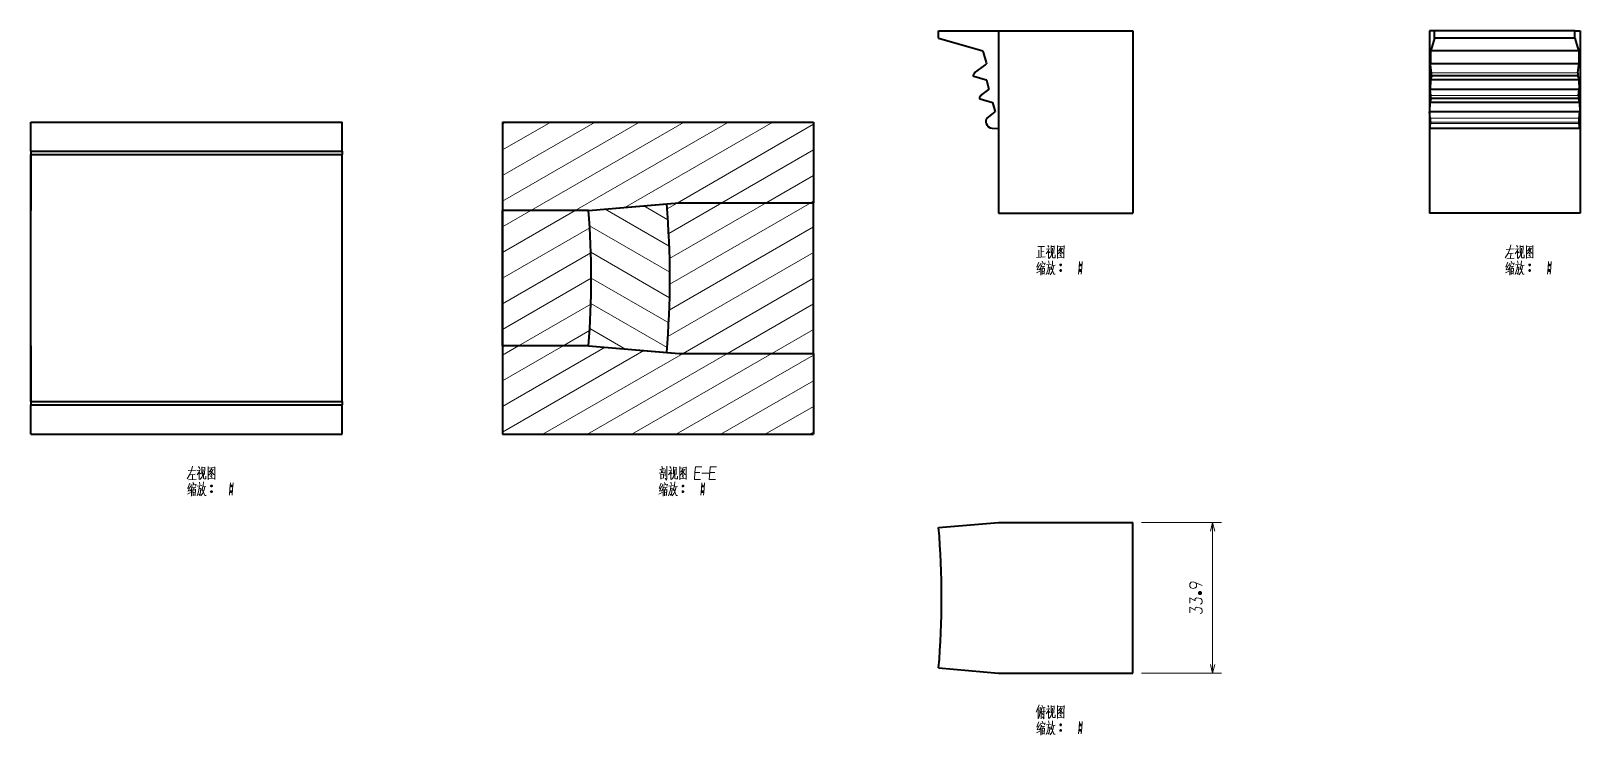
# Model space of a CAD drawing. Extents: x -214 to 8941, y -1198 to 2514.
# Drawn here: x 1963.6 to 2312.2, y 2132.7 to 2291.2 of the extents above; entities that cross this region are included whole.
import ezdxf

# ---------------------------------------------------------------- set-up
doc = ezdxf.new("R2010")
doc.units = 0

msp = doc.modelspace()

# ---------------------------------------------------------------- linework, layer by layer
at = {"color": 7, "lineweight": 35}
for p, q in [((2167.8479, 2291.1929), (2181.3114, 2291.1929)), ((2167.8479, 2290.6929), (2167.8479, 2291.1929)), ((2167.8479, 2289.5697), (2167.8479, 2290.6929)), ((2181.3114, 2291.1929), (2211.5293, 2291.1929)), ((2181.3114, 2291.1929), (2181.3114, 2269.2137)), ((2211.5293, 2291.1929), (2211.5293, 2250.1929)), ((2279.4118, 2291.1929), (2278.2694, 2291.1929)), ((2278.2694, 2291.1929), (2278.2694, 2269.2137)), ((2311.0305, 2291.1929), (2279.4118, 2291.1929)), ((2279.4118, 2290.6929), (2279.4118, 2291.1929)), ((2279.4118, 2289.5697), (2279.4118, 2290.6929)), ((2311.0305, 2291.1929), (2312.173, 2291.1929)), ((2311.0305, 2290.6929), (2311.0305, 2291.1929)), ((2311.0305, 2289.5697), (2311.0305, 2290.6929)), ((2312.173, 2291.1929), (2312.173, 2269.2137)), ((2167.8479, 2289.5697), (2177.5524, 2286.7769)), ((2167.8479, 2289.5697), (2177.5524, 2286.7769)), ((2177.5524, 2286.7769), (2177.8205, 2286.6998)), ((2177.5524, 2286.7769), (2177.8205, 2286.6998)), ((2177.8205, 2286.6998), (2177.8951, 2286.4299)), ((2177.8205, 2286.6998), (2177.8951, 2286.4299)), ((2278.5657, 2286.6998), (2278.5593, 2286.4299)), ((2278.5884, 2286.7769), (2278.5657, 2286.6998)), ((2311.8767, 2286.6998), (2278.5657, 2286.6998)), ((2279.4118, 2289.5697), (2278.5884, 2286.7769)), ((2311.0305, 2289.5697), (2279.4118, 2289.5697)), ((2311.0305, 2289.5697), (2311.854, 2286.7769)), ((2311.854, 2286.7769), (2311.8767, 2286.6998)), ((2311.8767, 2286.6998), (2311.883, 2286.4299)), ((2175.9442, 2281.7406), (2178.3546, 2283.5969)), ((2177.8951, 2286.4299), (2178.5315, 2284.1271)), ((2177.8951, 2286.4299), (2178.5315, 2284.1271)), ((2178.3546, 2283.5969), (2178.6232, 2283.8019)), ((2178.5315, 2284.1271), (2178.6232, 2283.8019)), ((2278.5054, 2284.1271), (2278.4975, 2283.8019)), ((2311.9448, 2283.8019), (2278.4975, 2283.8019)), ((2278.5202, 2283.5969), (2278.4975, 2283.8019)), ((2278.5593, 2286.4299), (2278.5054, 2284.1271)), ((2278.7248, 2281.7406), (2278.5202, 2283.5969)), ((2311.7175, 2281.7406), (2311.9221, 2283.5969)), ((2311.883, 2286.4299), (2311.937, 2284.1271)), ((2311.9221, 2283.5969), (2311.9448, 2283.8019)), ((2311.937, 2284.1271), (2311.9448, 2283.8019)), ((2175.7633, 2280.9801), (2178.3238, 2280.2432)), ((2175.7633, 2280.9801), (2178.3238, 2280.2432)), ((2178.3238, 2280.2432), (2178.592, 2280.166)), ((2178.3238, 2280.2432), (2178.592, 2280.166)), ((2178.592, 2280.166), (2179.1774, 2278.048)), ((2278.5001, 2280.166), (2278.4505, 2278.048)), ((2278.5229, 2280.2432), (2278.5001, 2280.166)), ((2311.9422, 2280.166), (2278.5001, 2280.166)), ((2278.7402, 2280.9801), (2278.5229, 2280.2432)), ((2311.7021, 2280.9801), (2311.9194, 2280.2432)), ((2311.9194, 2280.2432), (2311.9422, 2280.166)), ((2311.9422, 2280.166), (2311.9918, 2278.048)), ((2177.3529, 2276.643), (2179.1774, 2278.048)), ((2311.9918, 2278.048), (2278.4505, 2278.048)), ((2278.6053, 2276.643), (2278.4505, 2278.048)), ((2311.837, 2276.643), (2311.9918, 2278.048)), ((2177.1719, 2275.8823), (2180.0007, 2275.0682)), ((2177.1719, 2275.8823), (2180.0007, 2275.0682)), ((2178.766, 2271.5488), (2180.5859, 2272.9504)), ((2180.0007, 2275.0682), (2180.5859, 2272.9504)), ((2278.3806, 2275.0682), (2278.3309, 2272.9504)), ((2312.1114, 2272.9504), (2278.3309, 2272.9504)), ((2278.4855, 2271.5488), (2278.3309, 2272.9504)), ((2278.6207, 2275.8823), (2278.3806, 2275.0682)), ((2312.0618, 2275.0682), (2278.3806, 2275.0682)), ((2311.8216, 2275.8823), (2312.0618, 2275.0682)), ((2311.9569, 2271.5488), (2312.1114, 2272.9504)), ((2312.0618, 2275.0682), (2312.1114, 2272.9504)), ((1963.5995, 2264.0959), (1963.5995, 2270.6929)), ((1963.5995, 2270.6929), (2033.5995, 2270.6929)), ((2033.5995, 2264.0959), (2033.5995, 2270.6929)), ((2069.6886, 2270.6893), (2069.6886, 2270.6929)), ((2069.6886, 2270.6929), (2139.6886, 2270.6929)), ((2069.6886, 2270.6893), (2069.6886, 2250.7614)), ((2069.6886, 2270.6893), (2139.6886, 2270.6893)), ((2139.6886, 2270.6893), (2139.6886, 2270.6929)), ((2139.6886, 2270.6893), (2139.6886, 2252.4946)), ((2178.4689, 2270.6579), (2178.5444, 2270.3847)), ((2178.4689, 2270.6579), (2178.5444, 2270.3847)), ((2179.9065, 2269.2876), (2181.3114, 2269.2137)), ((2179.9065, 2269.2876), (2181.3114, 2269.2137)), ((2181.3114, 2269.2137), (2181.3114, 2250.1929)), ((2278.3887, 2269.2876), (2278.2694, 2269.2137)), ((2312.173, 2269.2137), (2278.2694, 2269.2137)), ((2278.2694, 2269.2137), (2278.2694, 2250.1929)), ((2278.5106, 2270.6579), (2278.5043, 2270.3847)), ((2311.9317, 2270.6579), (2311.9381, 2270.3847)), ((2312.0537, 2269.2876), (2312.173, 2269.2137)), ((2312.173, 2269.2137), (2312.173, 2250.1929)), ((1963.5995, 2264.0959), (1963.5995, 2261.5429)), ((1963.5995, 2264.0959), (2033.5995, 2264.0959)), ((1963.5995, 2235.5429), (1963.5995, 2263.3507)), ((1963.5995, 2263.3507), (2033.5995, 2263.3507)), ((2033.5995, 2264.0959), (2033.5995, 2263.3507)), ((2033.5995, 2235.5429), (2033.5995, 2263.3507)), ((2069.6886, 2263.3507), (2069.6886, 2260.5429)), ((1963.5995, 2261.5429), (1963.5995, 2255.5429)), ((2069.6886, 2260.5429), (2069.6886, 2257.5429)), ((1963.5995, 2255.5429), (1963.5995, 2250.7614)), ((2069.6886, 2257.5429), (2069.6886, 2213.5429)), ((2089.0441, 2250.7615), (2106.6571, 2252.2559)), ((2089.0445, 2250.7614), (2109.4715, 2252.4946)), ((2106.6571, 2252.2559), (2109.4707, 2252.4947)), ((2106.6571, 2252.2559), (2106.7037, 2252.2599)), ((2109.4707, 2252.4947), (2139.6886, 2252.4947)), ((2109.4715, 2252.4946), (2139.6886, 2252.4946)), ((2139.6886, 2218.5912), (2139.6886, 2252.4947)), ((1963.5995, 2220.3244), (1963.5995, 2250.7615)), ((2089.0441, 2250.7615), (2069.6886, 2250.7615)), ((2069.6886, 2220.3244), (2069.6886, 2250.7615)), ((2089.0445, 2250.7614), (2069.6886, 2250.7614)), ((2181.3114, 2250.1929), (2211.5293, 2250.1929)), ((2312.173, 2250.1929), (2278.2694, 2250.1929)), ((1963.5995, 2207.7351), (1963.5995, 2235.5429)), ((2033.5995, 2207.7351), (2033.5995, 2235.5429)), ((1963.5995, 2220.3244), (1963.5995, 2214.5429)), ((2089.0441, 2220.3244), (2069.6886, 2220.3244)), ((2069.6886, 2220.3244), (2069.6886, 2200.3964)), ((2089.0445, 2220.3244), (2069.6886, 2220.3244)), ((2089.0441, 2220.3244), (2106.6571, 2218.8299)), ((2089.0445, 2220.3244), (2109.4715, 2218.5911)), ((2106.6571, 2218.8299), (2109.4707, 2218.5912)), ((2109.4707, 2218.5912), (2139.6886, 2218.5912)), ((2109.4715, 2218.5911), (2139.6886, 2218.5911)), ((2139.6886, 2218.5911), (2139.6886, 2200.3964)), ((1963.5995, 2214.5429), (1963.5995, 2209.5429)), ((2069.6886, 2213.5429), (2069.6886, 2210.5429)), ((2069.6886, 2210.5429), (2069.6886, 2207.7351)), ((1963.5995, 2209.5429), (1963.5995, 2206.9899)), ((1963.5995, 2207.7351), (2033.5995, 2207.7351)), ((1963.5995, 2200.3929), (1963.5995, 2206.9899)), ((1963.5995, 2206.9899), (2033.5995, 2206.9899)), ((2033.5995, 2207.7351), (2033.5995, 2206.9899)), ((2033.5995, 2200.3929), (2033.5995, 2206.9899)), ((1963.5995, 2200.3929), (2033.5995, 2200.3929)), ((2069.6886, 2200.3964), (2139.6886, 2200.3964)), ((2069.6886, 2200.3929), (2069.6886, 2200.3964)), ((2069.6886, 2200.3929), (2139.6886, 2200.3929)), ((2139.6886, 2200.3929), (2139.6886, 2200.3964)), ((2167.8479, 2179.4038), (2181.3114, 2180.5462)), ((2181.3114, 2180.5462), (2211.5293, 2180.5462)), ((2211.5293, 2146.6427), (2211.5293, 2180.5462)), ((2167.8479, 2147.7851), (2181.3114, 2146.6427)), ((2181.3114, 2146.6427), (2211.5293, 2146.6427))]:
    msp.add_line(p, q, dxfattribs=at)
at = {"color": 7, "lineweight": 13}
for p, q in [((2311.7175, 2281.7406), (2278.7248, 2281.7406)), ((2311.7021, 2280.9801), (2278.7402, 2280.9801)), ((2311.6902, 2281.2069), (2278.7522, 2281.2069)), ((2311.837, 2276.643), (2278.6053, 2276.643)), ((2311.8216, 2275.8823), (2278.6207, 2275.8823)), ((2311.8097, 2276.109), (2278.6327, 2276.109)), ((2069.6886, 2252.8634), (2100.5639, 2270.6893)), ((2069.6886, 2258.637), (2090.5639, 2270.6893)), ((2069.6886, 2264.4104), (2080.5639, 2270.6893)), ((2069.6886, 2270.1839), (2070.5639, 2270.6893)), ((2076.0477, 2250.7614), (2110.5639, 2270.6893)), ((2086.0477, 2250.7614), (2120.5639, 2270.6893)), ((2097.2543, 2251.458), (2130.5639, 2270.6893)), ((2108.9772, 2252.4527), (2139.6886, 2270.1839)), ((2312.0537, 2269.2876), (2278.3887, 2269.2876)), ((2311.9569, 2271.5488), (2278.4855, 2271.5488)), ((2311.9381, 2270.3847), (2278.5043, 2270.3847)), ((2311.9317, 2270.6579), (2278.5106, 2270.6579)), ((2119.0498, 2252.4946), (2139.6886, 2264.4104)), ((2129.0498, 2252.4946), (2139.6886, 2258.637)), ((2106.9274, 2248.6842), (2101.4989, 2251.8183)), ((2106.7449, 2251.1638), (2108.9774, 2252.4528)), ((2107.1075, 2245.5997), (2119.0499, 2252.4947)), ((2107.3155, 2239.9464), (2129.0499, 2252.4947)), ((2107.3587, 2234.1978), (2139.0499, 2252.4947)), ((2139.0498, 2252.4946), (2139.6886, 2252.8634)), ((2069.6886, 2241.3164), (2086.0478, 2250.7615)), ((2069.6886, 2247.0899), (2076.0478, 2250.7615)), ((2107.232, 2242.7347), (2092.7803, 2251.0785)), ((2069.6886, 2235.5429), (2089.3293, 2246.8826)), ((2107.3587, 2236.8881), (2089.3024, 2247.3129)), ((2107.232, 2228.3512), (2139.6886, 2247.0899)), ((2107.3155, 2231.1395), (2089.5934, 2241.3714)), ((2069.6886, 2229.7694), (2089.5958, 2241.2629)), ((2106.9274, 2222.4017), (2139.6886, 2241.3164)), ((2069.6886, 2223.9959), (2089.6886, 2235.5429)), ((2107.1075, 2225.4861), (2089.6868, 2235.544)), ((2110.3273, 2218.5912), (2139.6886, 2235.5429)), ((2073.3293, 2220.3244), (2089.5921, 2229.7138)), ((2106.7449, 2219.922), (2089.5972, 2229.8222)), ((2120.3273, 2218.5912), (2139.6886, 2229.7694)), ((2097.2545, 2219.6277), (2089.3293, 2224.2034)), ((2130.3273, 2218.5912), (2139.6886, 2223.9959)), ((2083.3293, 2220.3244), (2089.3031, 2223.7733)), ((2069.6886, 2212.4489), (2083.3293, 2220.3244)), ((2069.6886, 2218.2224), (2073.3293, 2220.3244)), ((2069.6886, 2206.6754), (2092.7803, 2220.0074)), ((2069.6886, 2200.9019), (2101.4989, 2219.2676)), ((2078.8131, 2200.3964), (2110.3273, 2218.5911)), ((2088.8131, 2200.3964), (2120.3273, 2218.5911)), ((2098.8131, 2200.3964), (2130.3273, 2218.5911)), ((2108.8131, 2200.3964), (2139.6886, 2218.2224)), ((2118.8131, 2200.3964), (2139.6886, 2212.4489)), ((2128.8131, 2200.3964), (2139.6886, 2206.6754)), ((2138.8131, 2200.3964), (2139.6886, 2200.9019)), ((2213.5293, 2180.5462), (2231.5079, 2180.5462)), ((2229.5079, 2146.6427), (2229.5079, 2180.5462)), ((2213.5293, 2146.6427), (2231.5079, 2146.6427))]:
    msp.add_line(p, q, dxfattribs=at)
for points in [[(2190.1435, 2242.6329), (2191.6485, 2242.7029)], [(2190.4236, 2241.8279), (2190.4236, 2240.2529)], [(2190.9136, 2242.6329), (2190.9136, 2241.4779), (2190.9136, 2240.2879)], [(2190.9136, 2241.5129), (2191.5436, 2241.5829)], [(2192.7336, 2242.2479), (2192.5586, 2241.7579), (2192.0686, 2241.0229)], [(2192.1036, 2242.0379), (2192.6636, 2242.1079)], [(2192.3835, 2242.9129), (2192.6636, 2242.4929)], [(2192.5586, 2241.7579), (2192.5586, 2239.9729)], [(2192.5586, 2241.5829), (2192.8736, 2241.2679)], [(2193.1535, 2242.8779), (2193.1535, 2241.1979)], [(2193.8186, 2242.7029), (2193.1535, 2242.6329)], [(2193.4686, 2242.2829), (2193.3636, 2241.2329)], [(2193.5035, 2240.2529), (2193.5035, 2241.3379)], [(2193.7486, 2241.1279), (2193.8186, 2242.8079)], [(2194.5886, 2242.9129), (2194.5886, 2241.4429), (2194.5886, 2239.9379)], [(2194.5886, 2242.8779), (2194.5886, 2241.4779), (2194.5886, 2240.0779)], [(2196.0586, 2242.7379), (2194.5886, 2242.5979)], [(2194.6586, 2240.9879), (2195.1485, 2241.4079)], [(2195.3586, 2242.4579), (2194.7986, 2241.6529)], [(2195.1136, 2241.8979), (2195.8136, 2241.1629)], [(2195.1485, 2242.1079), (2195.6036, 2242.1779)], [(2195.1485, 2241.4079), (2195.3586, 2241.6879)], [(2195.3586, 2241.6879), (2195.7086, 2242.3179)], [(2196.0235, 2240.1129), (2196.0235, 2241.4779), (2196.0586, 2242.8779)], [(2295.5712, 2242.0029), (2297.3912, 2242.1429)], [(2296.3762, 2242.0729), (2295.9211, 2241.0229)], [(2296.5862, 2243.0179), (2296.3762, 2242.0729)], [(2298.2662, 2242.2479), (2298.0912, 2241.7579), (2297.6012, 2241.0229)], [(2297.6362, 2242.0379), (2298.1962, 2242.1079)], [(2297.9161, 2242.9129), (2298.1962, 2242.4929)], [(2298.0912, 2241.7579), (2298.0912, 2239.9729)], [(2298.0912, 2241.5829), (2298.4062, 2241.2679)], [(2298.6861, 2242.8779), (2298.6861, 2241.1979)], [(2299.3512, 2242.7029), (2298.6861, 2242.6329)], [(2299.0012, 2242.2829), (2298.8962, 2241.2329)], [(2299.0361, 2240.2529), (2299.0361, 2241.3379)], [(2299.2812, 2241.1279), (2299.3512, 2242.8079)], [(2300.1212, 2242.9129), (2300.1212, 2241.4429), (2300.1212, 2239.9379)], [(2300.1212, 2242.8779), (2300.1212, 2241.4779), (2300.1212, 2240.0779)], [(2301.5912, 2242.7379), (2300.1212, 2242.5979)], [(2300.1911, 2240.9879), (2300.6811, 2241.4079)], [(2300.8912, 2242.4579), (2300.3312, 2241.6529)], [(2300.6462, 2241.8979), (2301.3462, 2241.1629)], [(2300.6811, 2242.1079), (2301.1362, 2242.1779)], [(2300.6811, 2241.4079), (2300.8912, 2241.6879)], [(2300.8912, 2241.6879), (2301.2412, 2242.3179)], [(2301.5561, 2240.1129), (2301.5561, 2241.4779), (2301.5912, 2242.8779)], [(2189.8636, 2240.2179), (2191.8236, 2240.3229)], [(2190.3536, 2238.1529), (2189.9336, 2238.0129)], [(2190.4236, 2239.1679), (2189.9686, 2238.0829)], [(2190.4936, 2238.3979), (2190.0386, 2237.3829)], [(2190.8086, 2237.8729), (2190.4936, 2237.3829)], [(2190.7386, 2238.8529), (2190.6335, 2238.2929)], [(2190.7386, 2238.7129), (2191.7886, 2238.8529)], [(2190.9836, 2238.4329), (2190.8086, 2237.8729)], [(2190.8436, 2237.9429), (2190.8436, 2236.2279)], [(2191.0536, 2238.1529), (2191.7535, 2238.2579)], [(2191.1236, 2239.3429), (2191.2986, 2238.9579)], [(2191.3686, 2238.1879), (2191.2986, 2237.6279)], [(2191.8236, 2238.9579), (2191.6836, 2238.5029)], [(2192.5936, 2238.5729), (2192.4886, 2237.6629), (2192.3835, 2237.2429), (2192.0686, 2236.3679)], [(2192.1036, 2238.5029), (2193.1535, 2238.6429)], [(2192.9086, 2238.0829), (2192.8036, 2237.2429), (2192.6636, 2236.4029), (2192.4536, 2236.6829)], [(2192.5235, 2237.9079), (2192.9086, 2237.9779)], [(2192.5936, 2239.4129), (2192.6986, 2238.8529)], [(2192.6636, 2239.9729), (2192.9436, 2240.2529)], [(2192.9436, 2240.2529), (2193.1886, 2240.6029)], [(2193.2936, 2238.0829), (2193.1186, 2237.5229)], [(2193.3636, 2241.2329), (2193.1886, 2240.6029)], [(2193.4336, 2238.7129), (2193.2936, 2238.0829)], [(2193.3636, 2238.3279), (2194.0636, 2238.4679)], [(2193.5035, 2239.4479), (2193.4336, 2238.7129)], [(2193.6435, 2240.1479), (2193.5035, 2240.2529)], [(2193.7836, 2238.3979), (2193.5736, 2237.4529)], [(2194.0636, 2240.1479), (2193.6435, 2240.1479)], [(2194.0636, 2240.7779), (2194.0636, 2240.1479)], [(2194.5886, 2240.1829), (2195.9536, 2240.2879)], [(2195.1136, 2240.8129), (2195.4636, 2240.4279)], [(2195.1136, 2238.5379), (2195.4986, 2238.5379)], [(2195.1485, 2238.6429), (2195.4636, 2238.6429)], [(2195.1485, 2238.3979), (2195.4636, 2238.3979)], [(2195.2186, 2241.1979), (2195.4636, 2240.9179)], [(2195.8136, 2241.1629), (2195.9886, 2241.1979)], [(2196.0235, 2240.0079), (2196.0235, 2240.1129), (2195.9536, 2240.2879)], [(2199.5586, 2239.2729), (2199.4536, 2237.8729), (2199.3486, 2236.4729)], [(2199.5586, 2238.5379), (2199.9436, 2238.5379)], [(2199.5936, 2238.6429), (2199.9086, 2238.6429)], [(2199.5936, 2238.3979), (2199.9086, 2238.3979)], [(2200.1535, 2239.2729), (2200.0486, 2237.8729), (2199.9436, 2236.4729)], [(2295.9211, 2241.0229), (2295.3612, 2240.1479)], [(2295.8862, 2238.1529), (2295.4662, 2238.0129)], [(2295.9562, 2239.1679), (2295.5012, 2238.0829)], [(2296.0262, 2238.3979), (2295.5712, 2237.3829)], [(2295.6761, 2239.9029), (2297.3912, 2240.0079)], [(2296.3412, 2237.8729), (2296.0262, 2237.3829)], [(2296.0611, 2241.0929), (2297.1462, 2241.1979)], [(2296.2712, 2238.8529), (2296.1661, 2238.2929)], [(2296.2712, 2238.7129), (2297.3212, 2238.8529)], [(2296.5162, 2238.4329), (2296.3412, 2237.8729)], [(2296.3762, 2237.9429), (2296.3762, 2236.2279)], [(2296.5862, 2241.1279), (2296.5511, 2239.9379)], [(2296.5862, 2238.1529), (2297.2861, 2238.2579)], [(2296.6562, 2239.3429), (2296.8312, 2238.9579)], [(2296.9012, 2238.1879), (2296.8312, 2237.6279)], [(2297.3562, 2238.9579), (2297.2162, 2238.5029)], [(2298.1262, 2238.5729), (2298.0212, 2237.6629), (2297.9161, 2237.2429), (2297.6012, 2236.3679)], [(2297.6362, 2238.5029), (2298.6861, 2238.6429)], [(2298.4411, 2238.0829), (2298.3362, 2237.2429), (2298.1962, 2236.4029), (2297.9862, 2236.6829)], [(2298.0561, 2237.9079), (2298.4411, 2237.9779)], [(2298.1262, 2239.4129), (2298.2312, 2238.8529)], [(2298.1962, 2239.9729), (2298.4762, 2240.2529)], [(2298.4762, 2240.2529), (2298.7212, 2240.6029)], [(2298.8262, 2238.0829), (2298.6512, 2237.5229)], [(2298.8962, 2241.2329), (2298.7212, 2240.6029)], [(2298.9662, 2238.7129), (2298.8262, 2238.0829)], [(2298.8962, 2238.3279), (2299.5962, 2238.4679)], [(2299.0361, 2239.4479), (2298.9662, 2238.7129)], [(2299.1761, 2240.1479), (2299.0361, 2240.2529)], [(2299.3161, 2238.3979), (2299.1062, 2237.4529)], [(2299.5962, 2240.1479), (2299.1761, 2240.1479)], [(2299.5962, 2240.7779), (2299.5962, 2240.1479)], [(2300.1212, 2240.1829), (2301.4862, 2240.2879)], [(2300.6462, 2240.8129), (2300.9962, 2240.4279)], [(2300.6462, 2238.5379), (2301.0312, 2238.5379)], [(2300.6811, 2238.6429), (2300.9962, 2238.6429)], [(2300.6811, 2238.3979), (2300.9962, 2238.3979)], [(2300.7512, 2241.1979), (2300.9962, 2240.9179)], [(2301.3462, 2241.1629), (2301.5212, 2241.1979)], [(2301.5561, 2240.0079), (2301.5561, 2240.1129), (2301.4862, 2240.2879)], [(2305.0912, 2239.2729), (2304.9862, 2237.8729), (2304.8812, 2236.4729)], [(2305.0912, 2238.5379), (2305.4762, 2238.5379)], [(2305.1262, 2238.6429), (2305.4411, 2238.6429)], [(2305.1262, 2238.3979), (2305.4411, 2238.3979)], [(2305.6861, 2239.2729), (2305.5812, 2237.8729), (2305.4762, 2236.4729)], [(2189.8985, 2236.7179), (2190.5986, 2237.1029)], [(2190.0035, 2237.3829), (2190.5285, 2237.5579)], [(2191.1236, 2237.7329), (2191.1586, 2236.3329)], [(2191.1236, 2237.6279), (2191.6485, 2237.6979)], [(2191.1586, 2237.0679), (2191.5436, 2237.1379)], [(2191.6136, 2236.5779), (2191.1936, 2236.5079)], [(2191.6836, 2237.8029), (2191.6136, 2236.4029)], [(2193.2936, 2236.8229), (2192.9086, 2236.2979)], [(2193.2236, 2237.8379), (2193.7836, 2236.4029)], [(2193.5736, 2237.4529), (2193.2936, 2236.8229)], [(2193.7836, 2236.4029), (2194.0986, 2236.4029)], [(2195.1136, 2237.2779), (2195.4986, 2237.2779)], [(2195.1485, 2237.3829), (2195.4636, 2237.3829)], [(2195.1485, 2237.1379), (2195.4636, 2237.1379)], [(2199.5586, 2237.2779), (2199.9436, 2237.2779)], [(2199.5936, 2237.3829), (2199.9086, 2237.3829)], [(2199.5936, 2237.1379), (2199.9086, 2237.1379)], [(2295.4311, 2236.7179), (2296.1312, 2237.1029)], [(2295.5361, 2237.3829), (2296.0611, 2237.5579)], [(2296.6562, 2237.7329), (2296.6911, 2236.3329)], [(2296.6562, 2237.6279), (2297.1811, 2237.6979)], [(2296.6911, 2237.0679), (2297.0762, 2237.1379)], [(2297.1462, 2236.5779), (2296.7262, 2236.5079)], [(2297.2162, 2237.8029), (2297.1462, 2236.4029)], [(2298.8262, 2236.8229), (2298.4411, 2236.2979)], [(2298.7562, 2237.8379), (2299.3161, 2236.4029)], [(2299.1062, 2237.4529), (2298.8262, 2236.8229)], [(2299.3161, 2236.4029), (2299.6312, 2236.4029)], [(2300.6462, 2237.2779), (2301.0312, 2237.2779)], [(2300.6811, 2237.3829), (2300.9962, 2237.3829)], [(2300.6811, 2237.1379), (2300.9962, 2237.1379)], [(2305.0912, 2237.2779), (2305.4762, 2237.2779)], [(2305.1262, 2237.3829), (2305.4411, 2237.3829)], [(2305.1262, 2237.1379), (2305.4411, 2237.1379)], [(1999.9645, 2193.2179), (1999.7545, 2192.2729)], [(2001.2944, 2193.1129), (2001.5744, 2192.6929)], [(2002.0644, 2193.0779), (2002.0644, 2191.3979)], [(2002.7295, 2192.9029), (2002.0644, 2192.8329)], [(2002.6595, 2191.3279), (2002.7295, 2193.0079)], [(2003.4995, 2193.1129), (2003.4995, 2191.6429), (2003.4995, 2190.1379)], [(2003.4995, 2193.0779), (2003.4995, 2191.6779), (2003.4995, 2190.2779)], [(2004.9695, 2192.9379), (2003.4995, 2192.7979)], [(2004.2695, 2192.6579), (2003.7095, 2191.8529)], [(2004.9344, 2190.3129), (2004.9344, 2191.6779), (2004.9695, 2193.0779)], [(2105.1435, 2192.4829), (2106.1236, 2192.6579)], [(2105.5285, 2193.2179), (2105.7036, 2192.6929)], [(2106.6485, 2193.2179), (2106.6485, 2191.8179), (2106.6485, 2190.3829), (2106.6136, 2190.0679), (2106.3336, 2190.4879)], [(2107.3835, 2193.1129), (2107.6636, 2192.6929)], [(2108.1535, 2193.0779), (2108.1535, 2191.3979)], [(2108.8186, 2192.9029), (2108.1535, 2192.8329)], [(2108.7486, 2191.3279), (2108.8186, 2193.0079)], [(2109.5886, 2193.1129), (2109.5886, 2191.6429), (2109.5886, 2190.1379)], [(2109.5886, 2193.0779), (2109.5886, 2191.6779), (2109.5886, 2190.2779)], [(2111.0586, 2192.9379), (2109.5886, 2192.7979)], [(2110.3586, 2192.6579), (2109.7986, 2191.8529)], [(2111.0235, 2190.3129), (2111.0235, 2191.6779), (2111.0586, 2193.0779)], [(2114.2785, 2190.2429), (2112.8785, 2190.2429), (2113.0185, 2191.8179), (2113.1236, 2193.0429), (2114.5235, 2193.0429)], [(2117.6036, 2190.2429), (2116.2036, 2190.2429), (2116.3436, 2191.8179), (2116.4486, 2193.0429), (2117.8486, 2193.0429)], [(1999.2994, 2191.2229), (1998.7395, 2190.3479)], [(1999.3345, 2189.3679), (1998.8795, 2188.2829)], [(1998.9494, 2192.2029), (2000.7695, 2192.3429)], [(1999.0544, 2190.1029), (2000.7695, 2190.2079)], [(1999.7545, 2192.2729), (1999.2994, 2191.2229)], [(1999.4394, 2191.2929), (2000.5245, 2191.3979)], [(1999.6495, 2189.0529), (1999.5444, 2188.4929)], [(1999.6495, 2188.9129), (2000.6994, 2189.0529)], [(1999.9645, 2191.3279), (1999.9294, 2190.1379)], [(2000.0345, 2189.5429), (2000.2095, 2189.1579)], [(2000.7345, 2189.1579), (2000.5945, 2188.7029)], [(2001.6445, 2192.4479), (2001.4695, 2191.9579), (2000.9795, 2191.2229)], [(2001.0145, 2192.2379), (2001.5744, 2192.3079)], [(2001.4695, 2191.9579), (2001.4695, 2190.1729)], [(2001.4695, 2191.7829), (2001.7845, 2191.4679)], [(2001.5045, 2189.6129), (2001.6095, 2189.0529)], [(2001.5744, 2190.1729), (2001.8545, 2190.4529)], [(2001.8545, 2190.4529), (2002.0995, 2190.8029)], [(2002.2745, 2191.4329), (2002.0995, 2190.8029)], [(2002.3795, 2192.4829), (2002.2745, 2191.4329)], [(2002.4144, 2189.6479), (2002.3445, 2188.9129)], [(2002.4144, 2190.4529), (2002.4144, 2191.5379)], [(2002.5544, 2190.3479), (2002.4144, 2190.4529)], [(2002.9745, 2190.3479), (2002.5544, 2190.3479)], [(2002.9745, 2190.9779), (2002.9745, 2190.3479)], [(2003.4995, 2190.3829), (2004.8645, 2190.4879)], [(2003.5694, 2191.1879), (2004.0594, 2191.6079)], [(2004.0245, 2192.0979), (2004.7245, 2191.3629)], [(2004.0245, 2191.0129), (2004.3745, 2190.6279)], [(2004.0594, 2192.3079), (2004.5145, 2192.3779)], [(2004.0594, 2191.6079), (2004.2695, 2191.8879)], [(2004.1295, 2191.3979), (2004.3745, 2191.1179)], [(2004.2695, 2191.8879), (2004.6195, 2192.5179)], [(2004.7245, 2191.3629), (2004.8995, 2191.3979)], [(2004.9344, 2190.2079), (2004.9344, 2190.3129), (2004.8645, 2190.4879)], [(2008.4695, 2189.4729), (2008.3645, 2188.0729), (2008.2595, 2186.6729)], [(2009.0644, 2189.4729), (2008.9595, 2188.0729), (2008.8545, 2186.6729)], [(2104.9686, 2191.6429), (2106.2286, 2191.8529)], [(2105.4236, 2189.3679), (2104.9686, 2188.2829)], [(2105.3186, 2191.4679), (2105.3186, 2190.2779)], [(2105.3186, 2191.2229), (2105.9136, 2191.3629)], [(2105.9836, 2190.5929), (2105.3186, 2190.4529)], [(2105.4236, 2192.3779), (2105.4936, 2191.8879)], [(2105.7386, 2189.0529), (2105.6335, 2188.4929)], [(2105.8785, 2192.4479), (2105.7386, 2191.8529)], [(2105.7386, 2188.9129), (2106.7886, 2189.0529)], [(2105.9486, 2191.4679), (2105.9136, 2190.5929)], [(2106.1236, 2189.5429), (2106.2986, 2189.1579)], [(2106.2986, 2190.9779), (2106.2986, 2192.4829)], [(2106.8236, 2189.1579), (2106.6836, 2188.7029)], [(2107.7336, 2192.4479), (2107.5586, 2191.9579), (2107.0686, 2191.2229)], [(2107.1036, 2192.2379), (2107.6636, 2192.3079)], [(2107.5586, 2191.9579), (2107.5586, 2190.1729)], [(2107.5586, 2191.7829), (2107.8736, 2191.4679)], [(2107.5936, 2189.6129), (2107.6986, 2189.0529)], [(2107.6636, 2190.1729), (2107.9436, 2190.4529)], [(2107.9436, 2190.4529), (2108.1886, 2190.8029)], [(2108.3636, 2191.4329), (2108.1886, 2190.8029)], [(2108.4686, 2192.4829), (2108.3636, 2191.4329)], [(2108.5035, 2189.6479), (2108.4336, 2188.9129)], [(2108.5035, 2190.4529), (2108.5035, 2191.5379)], [(2108.6435, 2190.3479), (2108.5035, 2190.4529)], [(2109.0636, 2190.3479), (2108.6435, 2190.3479)], [(2109.0636, 2190.9779), (2109.0636, 2190.3479)], [(2109.5886, 2190.3829), (2110.9536, 2190.4879)], [(2109.6586, 2191.1879), (2110.1485, 2191.6079)], [(2110.1136, 2192.0979), (2110.8136, 2191.3629)], [(2110.1136, 2191.0129), (2110.4636, 2190.6279)], [(2110.1485, 2192.3079), (2110.6036, 2192.3779)], [(2110.1485, 2191.6079), (2110.3586, 2191.8879)], [(2110.2186, 2191.3979), (2110.4636, 2191.1179)], [(2110.3586, 2191.8879), (2110.7086, 2192.5179)], [(2110.8136, 2191.3629), (2110.9886, 2191.3979)], [(2111.0235, 2190.2079), (2111.0235, 2190.3129), (2110.9536, 2190.4879)], [(2113.0185, 2191.7479), (2114.1385, 2191.7479)], [(2114.5586, 2189.4729), (2114.4536, 2188.0729), (2114.3486, 2186.6729)], [(2114.5235, 2191.6429), (2116.2036, 2191.6429)], [(2115.1535, 2189.4729), (2115.0486, 2188.0729), (2114.9436, 2186.6729)], [(2116.3436, 2191.7479), (2117.4636, 2191.7479)], [(1998.8094, 2186.9179), (1999.5095, 2187.3029)], [(1999.2645, 2188.3529), (1998.8445, 2188.2129)], [(1998.9144, 2187.5829), (1999.4394, 2187.7579)], [(1999.4045, 2188.5979), (1998.9494, 2187.5829)], [(1999.7195, 2188.0729), (1999.4045, 2187.5829)], [(1999.8945, 2188.6329), (1999.7195, 2188.0729)], [(1999.7545, 2188.1429), (1999.7545, 2186.4279)], [(1999.9645, 2188.3529), (2000.6644, 2188.4579)], [(2000.0345, 2187.9329), (2000.0694, 2186.5329)], [(2000.0345, 2187.8279), (2000.5594, 2187.8979)], [(2000.0694, 2187.2679), (2000.4545, 2187.3379)], [(2000.5245, 2186.7779), (2000.1045, 2186.7079)], [(2000.2795, 2188.3879), (2000.2095, 2187.8279)], [(2000.5945, 2188.0029), (2000.5245, 2186.6029)], [(2001.5045, 2188.7729), (2001.3995, 2187.8629), (2001.2944, 2187.4429), (2000.9795, 2186.5679)], [(2001.0145, 2188.7029), (2002.0644, 2188.8429)], [(2001.8194, 2188.2829), (2001.7145, 2187.4429), (2001.5744, 2186.6029), (2001.3645, 2186.8829)], [(2001.4344, 2188.1079), (2001.8194, 2188.1779)], [(2002.2045, 2187.0229), (2001.8194, 2186.4979)], [(2002.2045, 2188.2829), (2002.0295, 2187.7229)], [(2002.1345, 2188.0379), (2002.6944, 2186.6029)], [(2002.3445, 2188.9129), (2002.2045, 2188.2829)], [(2002.4845, 2187.6529), (2002.2045, 2187.0229)], [(2002.2745, 2188.5279), (2002.9745, 2188.6679)], [(2002.6944, 2188.5979), (2002.4845, 2187.6529)], [(2002.6944, 2186.6029), (2003.0095, 2186.6029)], [(2004.0245, 2188.7379), (2004.4095, 2188.7379)], [(2004.0245, 2187.4779), (2004.4095, 2187.4779)], [(2004.0594, 2188.8429), (2004.3745, 2188.8429)], [(2004.0594, 2188.5979), (2004.3745, 2188.5979)], [(2004.0594, 2187.5829), (2004.3745, 2187.5829)], [(2004.0594, 2187.3379), (2004.3745, 2187.3379)], [(2008.4695, 2188.7379), (2008.8545, 2188.7379)], [(2008.4695, 2187.4779), (2008.8545, 2187.4779)], [(2008.5045, 2188.8429), (2008.8194, 2188.8429)], [(2008.5045, 2188.5979), (2008.8194, 2188.5979)], [(2008.5045, 2187.5829), (2008.8194, 2187.5829)], [(2008.5045, 2187.3379), (2008.8194, 2187.3379)], [(2104.8985, 2186.9179), (2105.5986, 2187.3029)], [(2105.3536, 2188.3529), (2104.9336, 2188.2129)], [(2105.0035, 2187.5829), (2105.5285, 2187.7579)], [(2105.4936, 2188.5979), (2105.0386, 2187.5829)], [(2105.8086, 2188.0729), (2105.4936, 2187.5829)], [(2105.9836, 2188.6329), (2105.8086, 2188.0729)], [(2105.8436, 2188.1429), (2105.8436, 2186.4279)], [(2106.0536, 2188.3529), (2106.7535, 2188.4579)], [(2106.1236, 2187.9329), (2106.1586, 2186.5329)], [(2106.1236, 2187.8279), (2106.6485, 2187.8979)], [(2106.1586, 2187.2679), (2106.5436, 2187.3379)], [(2106.6136, 2186.7779), (2106.1936, 2186.7079)], [(2106.3686, 2188.3879), (2106.2986, 2187.8279)], [(2106.6836, 2188.0029), (2106.6136, 2186.6029)], [(2107.5936, 2188.7729), (2107.4886, 2187.8629), (2107.3835, 2187.4429), (2107.0686, 2186.5679)], [(2107.1036, 2188.7029), (2108.1535, 2188.8429)], [(2107.9086, 2188.2829), (2107.8036, 2187.4429), (2107.6636, 2186.6029), (2107.4536, 2186.8829)], [(2107.5235, 2188.1079), (2107.9086, 2188.1779)], [(2108.2936, 2187.0229), (2107.9086, 2186.4979)], [(2108.2936, 2188.2829), (2108.1186, 2187.7229)], [(2108.2236, 2188.0379), (2108.7836, 2186.6029)], [(2108.4336, 2188.9129), (2108.2936, 2188.2829)], [(2108.5736, 2187.6529), (2108.2936, 2187.0229)], [(2108.3636, 2188.5279), (2109.0636, 2188.6679)], [(2108.7836, 2188.5979), (2108.5736, 2187.6529)], [(2108.7836, 2186.6029), (2109.0986, 2186.6029)], [(2110.1136, 2188.7379), (2110.4986, 2188.7379)], [(2110.1136, 2187.4779), (2110.4986, 2187.4779)], [(2110.1485, 2188.8429), (2110.4636, 2188.8429)], [(2110.1485, 2188.5979), (2110.4636, 2188.5979)], [(2110.1485, 2187.5829), (2110.4636, 2187.5829)], [(2110.1485, 2187.3379), (2110.4636, 2187.3379)], [(2114.5586, 2188.7379), (2114.9436, 2188.7379)], [(2114.5586, 2187.4779), (2114.9436, 2187.4779)], [(2114.5936, 2188.8429), (2114.9086, 2188.8429)], [(2114.5936, 2188.5979), (2114.9086, 2188.5979)], [(2114.5936, 2187.5829), (2114.9086, 2187.5829)], [(2114.5936, 2187.3379), (2114.9086, 2187.3379)], [(2230.0255, 2178.6144), (2229.5079, 2180.5462), (2228.9902, 2178.6144)], [(2225.7229, 2166.9545), (2225.8629, 2166.5695), (2225.8629, 2166.0795), (2225.5829, 2165.7995), (2225.1279, 2165.6945), (2224.6029, 2165.8345), (2224.3579, 2166.1145), (2224.3579, 2166.7445), (2224.673, 2167.0945), (2225.1979, 2167.1645), (2227.1579, 2166.3245)], [(2226.4579, 2164.3645), (2226.4579, 2164.9245)], [(2226.668, 2164.9945), (2226.668, 2164.2945)], [(2226.8779, 2164.3645), (2226.8779, 2164.9245)], [(2226.7029, 2162.1595), (2226.9129, 2162.2295), (2227.0879, 2162.3345), (2227.1579, 2162.5445), (2227.1579, 2162.9645), (2227.0528, 2163.1395), (2226.8429, 2163.3845), (2225.8979, 2163.5945), (2225.6529, 2163.4545), (2225.5129, 2163.1745), (2225.5829, 2162.8945), (2224.3579, 2163.5945), (2224.3579, 2162.3345)], [(2226.7029, 2160.0245), (2226.9129, 2160.0945), (2227.0879, 2160.1995), (2227.1579, 2160.4095), (2227.1579, 2160.8295), (2227.0528, 2161.0045), (2226.8429, 2161.2495), (2225.8979, 2161.4595), (2225.6529, 2161.3195), (2225.5129, 2161.0395), (2225.5829, 2160.7595), (2224.3579, 2161.4595), (2224.3579, 2160.1995)], [(2228.9902, 2148.5746), (2229.5079, 2146.6427), (2230.0255, 2148.5746)], [(2190.4936, 2139.4677), (2189.7936, 2137.8577)], [(2190.2486, 2138.8027), (2190.2486, 2137.5777), (2190.2486, 2136.3177)], [(2190.5285, 2137.0527), (2190.3536, 2136.4227)], [(2190.6335, 2137.6827), (2190.5285, 2137.0527)], [(2190.6686, 2138.9777), (2190.6335, 2137.6827)], [(2190.6686, 2138.7327), (2191.7886, 2138.9077)], [(2190.9486, 2138.1027), (2190.7036, 2137.6477)], [(2191.0536, 2138.6277), (2190.9486, 2138.1027)], [(2190.9486, 2138.1027), (2190.9486, 2136.3527)], [(2191.0536, 2139.4327), (2191.2635, 2138.9427)], [(2191.0536, 2137.9277), (2191.8586, 2138.0677)], [(2191.1236, 2137.6827), (2191.2635, 2137.2627)], [(2191.5085, 2136.3177), (2191.2286, 2136.7727)], [(2191.5085, 2138.7327), (2191.5085, 2137.5427), (2191.5085, 2136.3177)], [(2192.7336, 2138.6977), (2192.5586, 2138.2077), (2192.0686, 2137.4727)], [(2192.1036, 2138.4877), (2192.6636, 2138.5577)], [(2192.3835, 2139.3627), (2192.6636, 2138.9427)], [(2192.5586, 2138.2077), (2192.5586, 2136.4227)], [(2192.5586, 2138.0327), (2192.8736, 2137.7177)], [(2192.9436, 2136.7027), (2193.1886, 2137.0527)], [(2193.1535, 2139.3277), (2193.1535, 2137.6477)], [(2193.8186, 2139.1527), (2193.1535, 2139.0827)], [(2193.3636, 2137.6827), (2193.1886, 2137.0527)], [(2193.4686, 2138.7327), (2193.3636, 2137.6827)], [(2193.5035, 2136.7027), (2193.5035, 2137.7877)], [(2193.7486, 2137.5777), (2193.8186, 2139.2577)], [(2194.0636, 2137.2277), (2194.0636, 2136.5977)], [(2194.5886, 2139.3627), (2194.5886, 2137.8927), (2194.5886, 2136.3877)], [(2194.5886, 2139.3277), (2194.5886, 2137.9277), (2194.5886, 2136.5277)], [(2196.0586, 2139.1877), (2194.5886, 2139.0477)], [(2194.6586, 2137.4377), (2195.1485, 2137.8577)], [(2195.3586, 2138.9077), (2194.7986, 2138.1027)], [(2195.1136, 2138.3477), (2195.8136, 2137.6127)], [(2195.1136, 2137.2627), (2195.4636, 2136.8777)], [(2195.1485, 2138.5577), (2195.6036, 2138.6277)], [(2195.1485, 2137.8577), (2195.3586, 2138.1377)], [(2195.2186, 2137.6477), (2195.4636, 2137.3677)], [(2195.3586, 2138.1377), (2195.7086, 2138.7677)], [(2195.8136, 2137.6127), (2195.9886, 2137.6477)], [(2196.0235, 2136.5627), (2196.0235, 2137.9277), (2196.0586, 2139.3277)], [(2189.8985, 2133.1677), (2190.5986, 2133.5527)], [(2190.3536, 2134.6027), (2189.9336, 2134.4627)], [(2190.4236, 2135.6177), (2189.9686, 2134.5327)], [(2190.0035, 2133.8327), (2190.5285, 2134.0077)], [(2190.4936, 2134.8477), (2190.0386, 2133.8327)], [(2190.8086, 2134.3227), (2190.4936, 2133.8327)], [(2190.7386, 2135.3027), (2190.6335, 2134.7427)], [(2190.7386, 2135.1627), (2191.7886, 2135.3027)], [(2190.9836, 2134.8827), (2190.8086, 2134.3227)], [(2190.8436, 2134.3927), (2190.8436, 2132.6777)], [(2191.0536, 2134.6027), (2191.7535, 2134.7077)], [(2191.1236, 2135.7927), (2191.2986, 2135.4077)], [(2191.1236, 2134.1827), (2191.1586, 2132.7827)], [(2191.1236, 2134.0777), (2191.6485, 2134.1477)], [(2191.1586, 2133.5177), (2191.5436, 2133.5877)], [(2191.3686, 2134.6377), (2191.2986, 2134.0777)], [(2191.6836, 2134.2527), (2191.6136, 2132.8527)], [(2191.8236, 2135.4077), (2191.6836, 2134.9527)], [(2192.5936, 2135.0227), (2192.4886, 2134.1127), (2192.3835, 2133.6927), (2192.0686, 2132.8177)], [(2192.1036, 2134.9527), (2193.1535, 2135.0927)], [(2192.9086, 2134.5327), (2192.8036, 2133.6927), (2192.6636, 2132.8527), (2192.4536, 2133.1327)], [(2192.5235, 2134.3577), (2192.9086, 2134.4277)], [(2192.5936, 2135.8627), (2192.6986, 2135.3027)], [(2192.6636, 2136.4227), (2192.9436, 2136.7027)], [(2193.2936, 2133.2727), (2192.9086, 2132.7477)], [(2193.2936, 2134.5327), (2193.1186, 2133.9727)], [(2193.2236, 2134.2877), (2193.7836, 2132.8527)], [(2193.4336, 2135.1627), (2193.2936, 2134.5327)], [(2193.5736, 2133.9027), (2193.2936, 2133.2727)], [(2193.3636, 2134.7777), (2194.0636, 2134.9177)], [(2193.5035, 2135.8977), (2193.4336, 2135.1627)], [(2193.6435, 2136.5977), (2193.5035, 2136.7027)], [(2193.7836, 2134.8477), (2193.5736, 2133.9027)], [(2194.0636, 2136.5977), (2193.6435, 2136.5977)], [(2194.5886, 2136.6327), (2195.9536, 2136.7377)], [(2195.1136, 2134.9877), (2195.4986, 2134.9877)], [(2195.1136, 2133.7277), (2195.4986, 2133.7277)], [(2195.1485, 2135.0927), (2195.4636, 2135.0927)], [(2195.1485, 2134.8477), (2195.4636, 2134.8477)], [(2195.1485, 2133.8327), (2195.4636, 2133.8327)], [(2195.1485, 2133.5877), (2195.4636, 2133.5877)], [(2196.0235, 2136.4577), (2196.0235, 2136.5627), (2195.9536, 2136.7377)], [(2199.5586, 2135.7227), (2199.4536, 2134.3227), (2199.3486, 2132.9227)], [(2199.5586, 2134.9877), (2199.9436, 2134.9877)], [(2199.5586, 2133.7277), (2199.9436, 2133.7277)], [(2199.5936, 2135.0927), (2199.9086, 2135.0927)], [(2199.5936, 2134.8477), (2199.9086, 2134.8477)], [(2199.5936, 2133.8327), (2199.9086, 2133.8327)], [(2199.5936, 2133.5877), (2199.9086, 2133.5877)], [(2200.1535, 2135.7227), (2200.0486, 2134.3227), (2199.9436, 2132.9227)], [(2191.6136, 2133.0277), (2191.1936, 2132.9577)], [(2193.7836, 2132.8527), (2194.0986, 2132.8527)]]:
    msp.add_lwpolyline(points, dxfattribs=at)
for points in [[(2195.2186, 2238.3279), (2195.3935, 2238.3279), (2195.4986, 2238.4329), (2195.4986, 2238.6079), (2195.3935, 2238.7129), (2195.2186, 2238.7129), (2195.1136, 2238.6079), (2195.1136, 2238.4329)], [(2199.6636, 2238.3279), (2199.8386, 2238.3279), (2199.9436, 2238.4329), (2199.9436, 2238.6079), (2199.8386, 2238.7129), (2199.6636, 2238.7129), (2199.5586, 2238.6079), (2199.5586, 2238.4329)], [(2300.7512, 2238.3279), (2300.9261, 2238.3279), (2301.0312, 2238.4329), (2301.0312, 2238.6079), (2300.9261, 2238.7129), (2300.7512, 2238.7129), (2300.6462, 2238.6079), (2300.6462, 2238.4329)], [(2305.1962, 2238.3279), (2305.3712, 2238.3279), (2305.4762, 2238.4329), (2305.4762, 2238.6079), (2305.3712, 2238.7129), (2305.1962, 2238.7129), (2305.0912, 2238.6079), (2305.0912, 2238.4329)], [(2195.2186, 2237.0679), (2195.3935, 2237.0679), (2195.4986, 2237.1729), (2195.4986, 2237.3479), (2195.3935, 2237.4529), (2195.2186, 2237.4529), (2195.1136, 2237.3479), (2195.1136, 2237.1729)], [(2199.6636, 2237.0679), (2199.8386, 2237.0679), (2199.9436, 2237.1729), (2199.9436, 2237.3479), (2199.8386, 2237.4529), (2199.6636, 2237.4529), (2199.5586, 2237.3479), (2199.5586, 2237.1729)], [(2300.7512, 2237.0679), (2300.9261, 2237.0679), (2301.0312, 2237.1729), (2301.0312, 2237.3479), (2300.9261, 2237.4529), (2300.7512, 2237.4529), (2300.6462, 2237.3479), (2300.6462, 2237.1729)], [(2305.1962, 2237.0679), (2305.3712, 2237.0679), (2305.4762, 2237.1729), (2305.4762, 2237.3479), (2305.3712, 2237.4529), (2305.1962, 2237.4529), (2305.0912, 2237.3479), (2305.0912, 2237.1729)], [(2004.1295, 2188.5279), (2004.3044, 2188.5279), (2004.4095, 2188.6329), (2004.4095, 2188.8079), (2004.3044, 2188.9129), (2004.1295, 2188.9129), (2004.0245, 2188.8079), (2004.0245, 2188.6329)], [(2004.1295, 2187.2679), (2004.3044, 2187.2679), (2004.4095, 2187.3729), (2004.4095, 2187.5479), (2004.3044, 2187.6529), (2004.1295, 2187.6529), (2004.0245, 2187.5479), (2004.0245, 2187.3729)], [(2008.5744, 2188.5279), (2008.7495, 2188.5279), (2008.8545, 2188.6329), (2008.8545, 2188.8079), (2008.7495, 2188.9129), (2008.5744, 2188.9129), (2008.4695, 2188.8079), (2008.4695, 2188.6329)], [(2008.5744, 2187.2679), (2008.7495, 2187.2679), (2008.8545, 2187.3729), (2008.8545, 2187.5479), (2008.7495, 2187.6529), (2008.5744, 2187.6529), (2008.4695, 2187.5479), (2008.4695, 2187.3729)], [(2110.2186, 2188.5279), (2110.3935, 2188.5279), (2110.4986, 2188.6329), (2110.4986, 2188.8079), (2110.3935, 2188.9129), (2110.2186, 2188.9129), (2110.1136, 2188.8079), (2110.1136, 2188.6329)], [(2110.2186, 2187.2679), (2110.3935, 2187.2679), (2110.4986, 2187.3729), (2110.4986, 2187.5479), (2110.3935, 2187.6529), (2110.2186, 2187.6529), (2110.1136, 2187.5479), (2110.1136, 2187.3729)], [(2114.6636, 2188.5279), (2114.8386, 2188.5279), (2114.9436, 2188.6329), (2114.9436, 2188.8079), (2114.8386, 2188.9129), (2114.6636, 2188.9129), (2114.5586, 2188.8079), (2114.5586, 2188.6329)], [(2114.6636, 2187.2679), (2114.8386, 2187.2679), (2114.9436, 2187.3729), (2114.9436, 2187.5479), (2114.8386, 2187.6529), (2114.6636, 2187.6529), (2114.5586, 2187.5479), (2114.5586, 2187.3729)], [(2227.0179, 2164.5045), (2227.0179, 2164.7845), (2226.808, 2164.9945), (2226.5279, 2164.9945), (2226.3179, 2164.7845), (2226.3179, 2164.5045), (2226.5279, 2164.2945), (2226.808, 2164.2945)], [(2195.2186, 2134.7777), (2195.3935, 2134.7777), (2195.4986, 2134.8827), (2195.4986, 2135.0577), (2195.3935, 2135.1627), (2195.2186, 2135.1627), (2195.1136, 2135.0577), (2195.1136, 2134.8827)], [(2195.2186, 2133.5177), (2195.3935, 2133.5177), (2195.4986, 2133.6227), (2195.4986, 2133.7977), (2195.3935, 2133.9027), (2195.2186, 2133.9027), (2195.1136, 2133.7977), (2195.1136, 2133.6227)], [(2199.6636, 2134.7777), (2199.8386, 2134.7777), (2199.9436, 2134.8827), (2199.9436, 2135.0577), (2199.8386, 2135.1627), (2199.6636, 2135.1627), (2199.5586, 2135.0577), (2199.5586, 2134.8827)], [(2199.6636, 2133.5177), (2199.8386, 2133.5177), (2199.9436, 2133.6227), (2199.9436, 2133.7977), (2199.8386, 2133.9027), (2199.6636, 2133.9027), (2199.5586, 2133.7977), (2199.5586, 2133.6227)]]:
    msp.add_lwpolyline(points, close=True, dxfattribs=at)
at = {"color": 7, "lineweight": 35}
for centre, radius in [((1909.6886, 2235.5429), 197.6762), ((1909.6886, 2235.5429), 197.6762), ((1909.6886, 2235.5429), 180), ((1909.6886, 2235.5429), 180), ((1981.5293, 2163.5945), 186.9881)]:
    msp.add_arc(centre, radius, 355.15, 4.85, dxfattribs=at)
for centre, major_axis, ratio, start_param, end_param in [((2175.8181, 2281.1724), (0, -0.2), 0.99641946, 4.53874046, 6.00393263), ((2175.8181, 2281.1724), (0, 0.2), 0.99641946, 1.3971478, 2.86233997), ((2176.4659, 2281.0583), (0, -0.86), 0.99641946, 3.79609157, 4.53874046), ((2278.6805, 2281.0583), (0, 0.86), 0.08454742, 4.88603751, 5.62868639), ((2278.7356, 2281.1724), (0, 0.2), 0.08454742, 3.42084533, 4.88603751), ((2311.7068, 2281.1724), (0, 0.2), 0.08454742, 1.3971478, 2.86233997), ((2311.7618, 2281.0583), (0, 0.86), 0.08454742, 0.65449892, 1.3971478), ((2177.8746, 2275.9607), (0, -0.86), 0.99641946, 3.79609112, 4.53910099), ((2278.561, 2275.9607), (0, 0.86), 0.08454742, 4.88567697, 5.62868684), ((2311.8813, 2275.9607), (0, 0.86), 0.08454742, 0.65449847, 1.39750834), ((2177.2268, 2276.0745), (0, -0.2), 0.99641946, 4.53910099, 6.00393263), ((2177.2268, 2276.0745), (0, 0.2), 0.99641946, 1.39750834, 2.86233997), ((2278.616, 2276.0745), (0, 0.2), 0.08454742, 3.42084533, 4.88567697), ((2311.8264, 2276.0745), (0, 0.2), 0.08454742, 1.39750834, 2.86233997), ((2179.2755, 2270.8824), (0, -0.84), 0.99641946, 3.79609112, 4.98291501), ((2179.9847, 2270.7856), (0, -1.5), 0.99641946, 4.98291501, 6.23082543), ((2179.9847, 2270.7856), (0, 1.5), 0.99641946, 1.84132236, 3.08923278), ((2278.3819, 2270.7856), (0, 1.5), 0.08454742, 3.19395253, 4.44186295), ((2278.4421, 2270.8824), (0, 0.84), 0.08454742, 4.44186295, 5.62868684), ((2312.0002, 2270.8824), (0, 0.84), 0.08454742, 0.65449847, 1.84132236), ((2312.0604, 2270.7856), (0, 1.5), 0.08454742, 1.84132236, 3.08923278)]:
    msp.add_ellipse(centre, major_axis=major_axis, ratio=ratio, start_param=start_param, end_param=end_param, dxfattribs=at)

doc.saveas('drawing.dxf')
